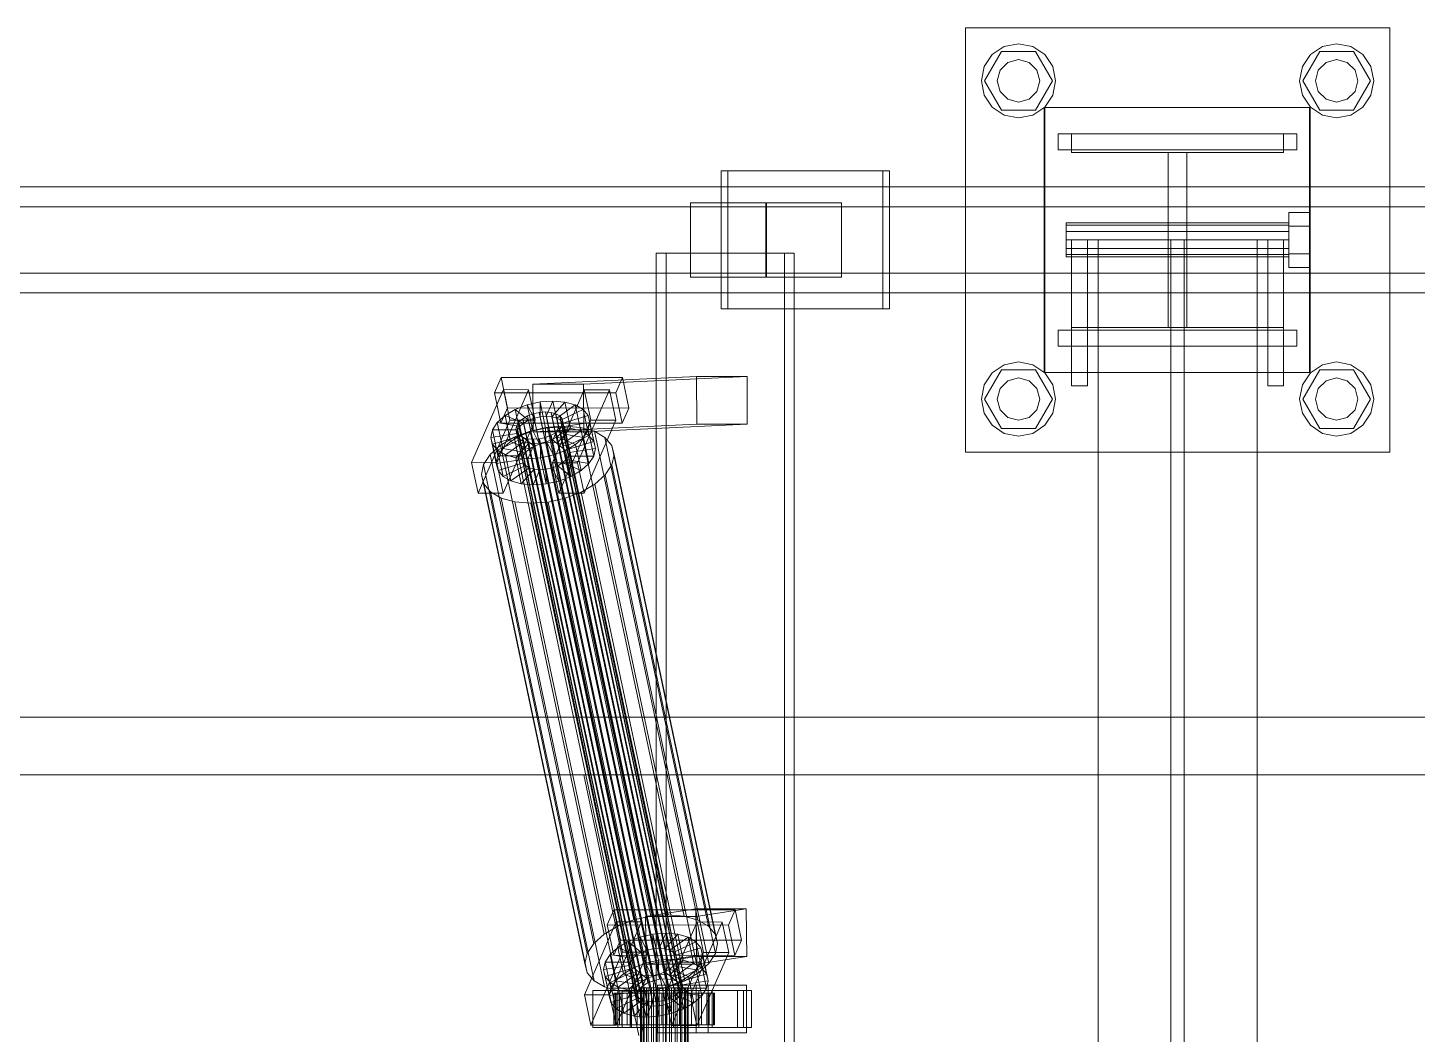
# Model space of a CAD drawing. Header units: millimetres. Extents: x -1970 to 34302, y -65268 to 6837.
# Drawn here: x 7238 to 7762, y -17870 to -17490 of the extents above; entities that cross this region are included whole.
import ezdxf

# ---------------------------------------------------------------- set-up
doc = ezdxf.new("R2010")
doc.units = ezdxf.units.MM
doc.layers.add('superior_C01', color=7, linetype='Continuous', lineweight=0)

msp = doc.modelspace()

# ---------------------------------------------------------------- linework, layer by layer
at = {"layer": 'superior_C01'}
for p, q in [((7591.718, -17650), (7591.718, -17490)), ((7591.718, -17490), (7751.718, -17490)), ((7751.718, -17490), (7751.718, -17650)), ((7601.819, -17500.101), (7606.361, -17497.066)), ((7606.361, -17497.066), (7611.718, -17496)), ((7611.718, -17496), (7617.076, -17497.066)), ((7617.076, -17497.066), (7621.618, -17500.101)), ((7721.819, -17500.101), (7726.361, -17497.066)), ((7726.361, -17497.066), (7731.718, -17496)), ((7731.718, -17496), (7737.076, -17497.066)), ((7737.076, -17497.066), (7741.618, -17500.101)), ((7598.784, -17504.642), (7601.819, -17500.101)), ((7598.918, -17510), (7605.318, -17498.915)), ((7605.318, -17498.915), (7618.118, -17498.915)), ((7607.718, -17503.072), (7611.718, -17502)), ((7611.718, -17502), (7615.718, -17503.072)), ((7618.118, -17498.915), (7624.518, -17510)), ((7621.618, -17500.101), (7624.652, -17504.642)), ((7718.784, -17504.642), (7721.819, -17500.101)), ((7718.918, -17510), (7725.318, -17498.915)), ((7725.318, -17498.915), (7738.118, -17498.915)), ((7727.718, -17503.072), (7731.718, -17502)), ((7731.718, -17502), (7735.718, -17503.072)), ((7738.118, -17498.915), (7744.518, -17510)), ((7741.618, -17500.101), (7744.652, -17504.642)), ((7597.718, -17510), (7598.784, -17504.642)), ((7603.718, -17510), (7604.79, -17506)), ((7604.79, -17506), (7607.718, -17503.072)), ((7615.718, -17503.072), (7618.646, -17506)), ((7618.646, -17506), (7619.718, -17510)), ((7624.652, -17504.642), (7625.718, -17510)), ((7717.718, -17510), (7718.784, -17504.642)), ((7723.718, -17510), (7724.79, -17506)), ((7724.79, -17506), (7727.718, -17503.072)), ((7735.718, -17503.072), (7738.646, -17506)), ((7738.646, -17506), (7739.718, -17510)), ((7744.652, -17504.642), (7745.718, -17510)), ((7598.784, -17515.358), (7597.718, -17510)), ((7605.318, -17521.085), (7598.918, -17510)), ((7604.79, -17514), (7603.718, -17510)), ((7624.518, -17510), (7618.118, -17521.085)), ((7619.718, -17510), (7618.646, -17514)), ((7625.718, -17510), (7624.652, -17515.358)), ((7718.784, -17515.358), (7717.718, -17510)), ((7725.318, -17521.085), (7718.918, -17510)), ((7724.79, -17514), (7723.718, -17510)), ((7744.518, -17510), (7738.118, -17521.085)), ((7739.718, -17510), (7738.646, -17514)), ((7745.718, -17510), (7744.652, -17515.358)), ((7601.819, -17519.899), (7598.784, -17515.358)), ((7607.718, -17516.928), (7604.79, -17514)), ((7611.718, -17518), (7607.718, -17516.928)), ((7615.718, -17516.928), (7611.718, -17518)), ((7618.646, -17514), (7615.718, -17516.928)), ((7624.652, -17515.358), (7621.618, -17519.899)), ((7721.819, -17519.899), (7718.784, -17515.358)), ((7727.718, -17516.928), (7724.79, -17514)), ((7731.718, -17518), (7727.718, -17516.928)), ((7735.718, -17516.928), (7731.718, -17518)), ((7738.646, -17514), (7735.718, -17516.928)), ((7744.652, -17515.358), (7741.618, -17519.899)), ((7606.361, -17522.934), (7601.819, -17519.899)), ((7618.118, -17521.085), (7605.318, -17521.085)), ((7611.718, -17524), (7606.361, -17522.934)), ((7617.076, -17522.934), (7611.718, -17524)), ((7621.618, -17519.899), (7617.076, -17522.934)), ((7621.414, -17620), (7621.414, -17520)), ((7621.414, -17520), (7721.414, -17520)), ((7621.718, -17620), (7621.718, -17520)), ((7621.718, -17520), (7721.718, -17520)), ((7721.414, -17520), (7721.414, -17620)), ((7721.718, -17520), (7721.718, -17620)), ((7726.361, -17522.934), (7721.819, -17519.899)), ((7738.118, -17521.085), (7725.318, -17521.085)), ((7731.718, -17524), (7726.361, -17522.934)), ((7737.076, -17522.934), (7731.718, -17524)), ((7741.618, -17519.899), (7737.076, -17522.934)), ((7626.718, -17530), (7716.718, -17530)), ((7626.718, -17536), (7626.718, -17530)), ((7631.718, -17537), (7631.718, -17530)), ((7631.718, -17530), (7711.718, -17530)), ((7711.718, -17530), (7711.718, -17537)), ((7716.718, -17536), (7716.718, -17530)), ((7626.718, -17536), (7716.718, -17536)), ((7711.718, -17537), (7631.718, -17537)), ((7668.218, -17603), (7668.218, -17537)), ((7668.218, -17537), (7675.218, -17537)), ((7675.218, -17537), (7675.218, -17603)), ((7560.61, -17544), (7499.646, -17544)), ((7499.646, -17544), (7499.646, -17596)), ((7502.081, -17544), (7499.646, -17544)), ((7502.081, -17596), (7502.081, -17544)), ((7502.081, -17544), (7563.045, -17544)), ((7560.61, -17596), (7560.61, -17544)), ((7560.61, -17544), (7563.045, -17544)), ((7563.045, -17544), (7563.045, -17596)), ((8046.028, -17550), (6902.966, -17550)), ((6915.141, -17550), (8058.203, -17550)), ((8132.775, -17550), (6989.713, -17550)), ((7004.932, -17550), (8147.994, -17550)), ((8044.321, -17557.5), (6989.528, -17557.5)), ((7005.117, -17557.5), (8059.91, -17557.5)), ((7516.656, -17556), (7488.08, -17556)), ((7488.08, -17556), (7488.08, -17584)), ((7516.449, -17556), (7488.08, -17556)), ((7516.449, -17584), (7516.449, -17556)), ((7516.449, -17556), (7545.025, -17556)), ((7516.656, -17584), (7516.656, -17556)), ((7516.656, -17556), (7545.025, -17556)), ((7545.025, -17556), (7545.025, -17584)), ((7713.718, -17564.8), (7713.718, -17559.6)), ((7721.718, -17559.6), (7713.718, -17559.6)), ((7721.718, -17559.6), (7721.718, -17564.8)), ((7629.718, -17564.457), (7629.718, -17563.6)), ((7713.718, -17563.6), (7629.718, -17563.6)), ((7629.718, -17564.457), (7629.718, -17566.8)), ((7629.718, -17564.457), (7713.718, -17564.457)), ((7713.718, -17563.6), (7713.718, -17564.457)), ((7713.718, -17564.457), (7713.718, -17566.8)), ((7713.718, -17564.8), (7713.718, -17575.2)), ((7713.718, -17564.8), (7721.718, -17564.8)), ((7721.718, -17564.8), (7721.718, -17575.2)), ((7629.718, -17566.8), (7629.718, -17570)), ((7629.718, -17566.8), (7713.718, -17566.8)), ((7629.718, -17570), (7629.718, -17573.2)), ((7629.718, -17570), (7713.718, -17570)), ((7631.718, -17570), (7631.718, -17625)), ((7631.718, -17570), (7637.718, -17570)), ((7637.718, -17570), (7637.718, -17625)), ((7701.718, -17570), (7641.718, -17570)), ((7641.718, -17570), (7641.718, -18430)), ((7674.218, -17570), (7669.218, -17570)), ((7669.218, -17570), (7669.218, -18430)), ((7674.218, -18430), (7674.218, -17570)), ((7701.718, -18430), (7701.718, -17570)), ((7705.718, -17570), (7705.718, -17625)), ((7705.718, -17570), (7711.718, -17570)), ((7711.718, -17570), (7711.718, -17625)), ((7713.718, -17566.8), (7713.718, -17570)), ((7713.718, -17570), (7713.718, -17573.2)), ((7523.519, -17575), (7475.13, -17575)), ((7475.13, -17575), (7475.13, -18425)), ((7478.782, -17575), (7475.13, -17575)), ((7478.782, -18425), (7478.782, -17575)), ((7478.782, -17575), (7527.172, -17575)), ((7523.519, -18425), (7523.519, -17575)), ((7523.519, -17575), (7527.172, -17575)), ((7527.172, -17575), (7527.172, -18425)), ((7629.718, -17573.2), (7629.718, -17575.543)), ((7629.718, -17573.2), (7713.718, -17573.2)), ((7629.718, -17575.543), (7629.718, -17576.4)), ((7629.718, -17575.543), (7713.718, -17575.543)), ((7713.718, -17573.2), (7713.718, -17575.543)), ((7713.718, -17575.2), (7713.718, -17580.4)), ((7713.718, -17575.2), (7721.718, -17575.2)), ((7713.718, -17575.543), (7713.718, -17576.4)), ((7721.718, -17575.2), (7721.718, -17580.4)), ((7629.718, -17576.4), (7713.718, -17576.4)), ((7713.718, -17580.4), (7721.718, -17580.4)), ((6989.528, -17582.5), (8044.321, -17582.5)), ((7005.117, -17582.5), (8059.91, -17582.5)), ((7488.08, -17584), (7516.656, -17584)), ((7488.08, -17584), (7516.449, -17584)), ((7545.025, -17584), (7516.449, -17584)), ((7545.025, -17584), (7516.656, -17584)), ((6902.966, -17590), (8046.028, -17590)), ((6915.141, -17590), (8058.203, -17590)), ((6989.713, -17590), (8132.775, -17590)), ((7004.932, -17590), (8147.994, -17590)), ((7499.646, -17596), (7560.61, -17596)), ((7499.646, -17596), (7502.081, -17596)), ((7563.045, -17596), (7502.081, -17596)), ((7563.045, -17596), (7560.61, -17596)), ((7626.718, -17604), (7716.718, -17604)), ((7626.718, -17610), (7626.718, -17604)), ((7631.718, -17610), (7631.718, -17603)), ((7631.718, -17603), (7711.718, -17603)), ((7675.218, -17603), (7668.218, -17603)), ((7711.718, -17603), (7711.718, -17610)), ((7716.718, -17610), (7716.718, -17604)), ((7626.718, -17610), (7716.718, -17610)), ((7711.718, -17610), (7631.718, -17610)), ((7601.819, -17620.101), (7606.361, -17617.066)), ((7606.361, -17617.066), (7611.718, -17616)), ((7611.718, -17616), (7617.076, -17617.066)), ((7617.076, -17617.066), (7621.618, -17620.101)), ((7721.819, -17620.101), (7726.361, -17617.066)), ((7726.361, -17617.066), (7731.718, -17616)), ((7731.718, -17616), (7737.076, -17617.066)), ((7737.076, -17617.066), (7741.618, -17620.101)), ((7416.6, -17621.857), (7414.1, -17627.592)), ((7419.031, -17633.325), (7416.6, -17621.857)), ((7416.6, -17621.857), (7462.322, -17621.914)), ((7490.287, -17621.488), (7428.612, -17624.356)), ((7447.663, -17624.356), (7509.338, -17621.488)), ((7459.822, -17627.65), (7462.322, -17621.914)), ((7462.322, -17621.914), (7464.753, -17633.382)), ((7490.364, -17639.486), (7490.287, -17621.488)), ((7490.287, -17621.488), (7509.338, -17621.488)), ((7509.338, -17621.488), (7509.415, -17639.486)), ((7598.784, -17624.642), (7601.819, -17620.101)), ((7598.918, -17630), (7605.318, -17618.915)), ((7605.318, -17618.915), (7618.118, -17618.915)), ((7607.718, -17623.072), (7611.718, -17622)), ((7611.718, -17622), (7615.718, -17623.072)), ((7618.118, -17618.915), (7624.518, -17630)), ((7721.414, -17620), (7621.414, -17620)), ((7621.618, -17620.101), (7624.652, -17624.642)), ((7721.718, -17620), (7621.718, -17620)), ((7718.784, -17624.642), (7721.819, -17620.101)), ((7718.918, -17630), (7725.318, -17618.915)), ((7725.318, -17618.915), (7738.118, -17618.915)), ((7727.718, -17623.072), (7731.718, -17622)), ((7731.718, -17622), (7735.718, -17623.072)), ((7738.118, -17618.915), (7744.518, -17630)), ((7741.618, -17620.101), (7744.652, -17624.642)), ((7417.457, -17626.449), (7405.458, -17653.98)), ((7459.822, -17627.65), (7414.1, -17627.592)), ((7414.1, -17627.592), (7416.531, -17639.061)), ((7414.984, -17653.992), (7426.983, -17626.461)), ((7419.888, -17637.917), (7417.457, -17626.449)), ((7417.457, -17626.449), (7426.983, -17626.461)), ((7426.983, -17626.461), (7429.414, -17637.929)), ((7447.663, -17624.356), (7428.612, -17624.356)), ((7428.612, -17624.356), (7428.69, -17642.354)), ((7447.939, -17626.487), (7435.94, -17654.019)), ((7445.465, -17654.031), (7457.465, -17626.499)), ((7447.741, -17642.354), (7447.663, -17624.356)), ((7450.37, -17637.955), (7447.939, -17626.487)), ((7447.939, -17626.487), (7457.465, -17626.499)), ((7457.465, -17626.499), (7459.896, -17637.967)), ((7462.253, -17639.118), (7459.822, -17627.65)), ((7597.718, -17630), (7598.784, -17624.642)), ((7603.718, -17630), (7604.79, -17626)), ((7604.79, -17626), (7607.718, -17623.072)), ((7615.718, -17623.072), (7618.646, -17626)), ((7618.646, -17626), (7619.718, -17630)), ((7624.652, -17624.642), (7625.718, -17630)), ((7631.718, -17625), (7637.718, -17625)), ((7705.718, -17625), (7711.718, -17625)), ((7717.718, -17630), (7718.784, -17624.642)), ((7723.718, -17630), (7724.79, -17626)), ((7724.79, -17626), (7727.718, -17623.072)), ((7735.718, -17623.072), (7738.646, -17626)), ((7738.646, -17626), (7739.718, -17630)), ((7744.652, -17624.642), (7745.718, -17630)), ((7421.946, -17633.91), (7426.449, -17632.183)), ((7426.449, -17632.183), (7431.289, -17631.1)), ((7426.449, -17632.183), (7429.047, -17637.157)), ((7428.533, -17642.013), (7426.449, -17632.183)), ((7431.289, -17631.1), (7436.135, -17630.735)), ((7431.289, -17631.1), (7431.339, -17636.643)), ((7433.372, -17640.93), (7431.289, -17631.1)), ((7436.135, -17630.735), (7433.635, -17636.47)), ((7440.657, -17631.112), (7435.777, -17636.649)), ((7438.218, -17640.564), (7436.135, -17630.735)), ((7436.135, -17630.735), (7440.657, -17631.112)), ((7444.548, -17632.206), (7437.62, -17637.167)), ((7442.741, -17640.942), (7440.657, -17631.112)), ((7440.657, -17631.112), (7444.548, -17632.206)), ((7446.631, -17642.036), (7444.548, -17632.206)), ((7444.548, -17632.206), (7447.541, -17633.943)), ((7598.784, -17635.358), (7597.718, -17630)), ((7605.318, -17641.085), (7598.918, -17630)), ((7604.79, -17634), (7603.718, -17630)), ((7624.518, -17630), (7618.118, -17641.085)), ((7619.718, -17630), (7618.646, -17634)), ((7625.718, -17630), (7624.652, -17635.358)), ((7718.784, -17635.358), (7717.718, -17630)), ((7725.318, -17641.085), (7718.918, -17630)), ((7724.79, -17634), (7723.718, -17630)), ((7744.518, -17630), (7738.118, -17641.085)), ((7739.718, -17630), (7738.646, -17634)), ((7745.718, -17630), (7744.652, -17635.358)), ((7407.889, -17665.449), (7419.888, -17637.917)), ((7415.133, -17638.79), (7418.086, -17636.164)), ((7416.531, -17639.061), (7419.031, -17633.325)), ((7429.414, -17637.929), (7417.415, -17665.461)), ((7418.086, -17636.164), (7421.946, -17633.91)), ((7418.086, -17636.164), (7425.086, -17639.042)), ((7420.17, -17645.994), (7418.086, -17636.164)), ((7464.753, -17633.382), (7419.031, -17633.325)), ((7429.414, -17637.929), (7419.888, -17637.917)), ((7421.946, -17633.91), (7426.914, -17637.975)), ((7424.03, -17643.74), (7421.946, -17633.91)), ((7423.339, -17638.648), (7424.738, -17637.404)), ((7424.738, -17637.404), (7426.567, -17636.336)), ((7470.061, -17851.202), (7424.738, -17637.404)), ((7426.914, -17637.975), (7425.086, -17639.042)), ((7426.567, -17636.336), (7428.7, -17635.518)), ((7471.889, -17850.135), (7426.567, -17636.336)), ((7429.047, -17637.157), (7426.914, -17637.975)), ((7426.914, -17637.975), (7428.998, -17647.804)), ((7428.7, -17635.518), (7430.992, -17635.005)), ((7474.023, -17849.317), (7428.7, -17635.518)), ((7431.339, -17636.643), (7429.047, -17637.157)), ((7429.047, -17637.157), (7431.131, -17646.986)), ((7430.992, -17635.005), (7433.288, -17634.832)), ((7476.315, -17848.804), (7430.992, -17635.005)), ((7433.635, -17636.47), (7431.339, -17636.643)), ((7431.339, -17636.643), (7433.423, -17646.473)), ((7433.288, -17634.832), (7435.43, -17635.011)), ((7478.61, -17848.631), (7433.288, -17634.832)), ((7433.635, -17636.47), (7435.719, -17646.3)), ((7435.777, -17636.649), (7433.635, -17636.47)), ((7435.43, -17635.011), (7437.273, -17635.529)), ((7480.753, -17848.809), (7435.43, -17635.011)), ((7435.777, -17636.649), (7437.861, -17646.479)), ((7437.62, -17637.167), (7435.777, -17636.649)), ((7437.273, -17635.529), (7438.691, -17636.352)), ((7482.595, -17849.328), (7437.273, -17635.529)), ((7437.62, -17637.167), (7439.704, -17646.997)), ((7439.038, -17637.99), (7437.62, -17637.167)), ((7438.371, -17665.487), (7450.37, -17637.955)), ((7438.691, -17636.352), (7439.587, -17637.422)), ((7484.013, -17850.15), (7438.691, -17636.352)), ((7447.541, -17633.943), (7439.038, -17637.99)), ((7439.038, -17637.99), (7441.122, -17647.82)), ((7439.934, -17639.061), (7439.038, -17637.99)), ((7439.587, -17637.422), (7439.901, -17638.668)), ((7484.91, -17851.221), (7439.587, -17637.422)), ((7449.434, -17636.203), (7439.934, -17639.061)), ((7449.625, -17643.772), (7447.541, -17633.943)), ((7447.541, -17633.943), (7449.434, -17636.203)), ((7459.896, -17637.967), (7447.896, -17665.499)), ((7451.517, -17646.033), (7449.434, -17636.203)), ((7449.434, -17636.203), (7450.096, -17638.834)), ((7459.896, -17637.967), (7450.37, -17637.955)), ((7464.753, -17633.382), (7462.253, -17639.118)), ((7601.819, -17639.899), (7598.784, -17635.358)), ((7607.718, -17636.928), (7604.79, -17634)), ((7611.718, -17638), (7607.718, -17636.928)), ((7615.718, -17636.928), (7611.718, -17638)), ((7618.646, -17634), (7615.718, -17636.928)), ((7624.652, -17635.358), (7621.618, -17639.899)), ((7721.819, -17639.899), (7718.784, -17635.358)), ((7727.718, -17636.928), (7724.79, -17634)), ((7731.718, -17638), (7727.718, -17636.928)), ((7735.718, -17636.928), (7731.718, -17638)), ((7738.646, -17634), (7735.718, -17636.928)), ((7744.652, -17635.358), (7741.618, -17639.899)), ((7412.674, -17644.431), (7413.287, -17641.61)), ((7412.674, -17644.431), (7422.522, -17642.958)), ((7413.287, -17641.61), (7415.133, -17638.79)), ((7413.287, -17641.61), (7422.812, -17641.622)), ((7415.37, -17651.44), (7413.287, -17641.61)), ((7415.133, -17638.79), (7423.686, -17640.286)), ((7417.216, -17648.62), (7415.133, -17638.79)), ((7416.531, -17639.061), (7462.253, -17639.118)), ((7424.03, -17643.74), (7420.17, -17645.994)), ((7421.545, -17644.416), (7427.565, -17642.107)), ((7422.175, -17641.32), (7422.465, -17639.983)), ((7422.488, -17642.566), (7422.175, -17641.32)), ((7467.497, -17855.119), (7422.175, -17641.32)), ((7422.465, -17639.983), (7423.339, -17638.648)), ((7467.788, -17853.782), (7422.465, -17639.983)), ((7423.385, -17643.637), (7422.488, -17642.566)), ((7467.811, -17856.365), (7422.488, -17642.566)), ((7422.812, -17641.622), (7422.522, -17642.958)), ((7422.522, -17642.958), (7422.836, -17644.204)), ((7422.522, -17642.958), (7424.606, -17652.788)), ((7423.686, -17640.286), (7422.812, -17641.622)), ((7422.812, -17641.622), (7424.896, -17651.452)), ((7468.662, -17852.446), (7423.339, -17638.648)), ((7424.803, -17644.459), (7423.385, -17643.637)), ((7468.708, -17857.435), (7423.385, -17643.637)), ((7425.086, -17639.042), (7423.686, -17640.286)), ((7423.686, -17640.286), (7425.77, -17650.116)), ((7428.533, -17642.013), (7424.03, -17643.74)), ((7428.998, -17647.804), (7424.03, -17643.74)), ((7425.086, -17639.042), (7427.169, -17648.872)), ((7427.565, -17642.107), (7434.035, -17640.659)), ((7466.636, -17826.416), (7427.565, -17642.107)), ((7433.372, -17640.93), (7428.533, -17642.013)), ((7431.131, -17646.986), (7428.533, -17642.013)), ((7490.364, -17639.486), (7428.69, -17642.354)), ((7428.69, -17642.354), (7447.741, -17642.354)), ((7438.218, -17640.564), (7433.372, -17640.93)), ((7433.423, -17646.473), (7433.372, -17640.93)), ((7435.509, -17643.652), (7433.376, -17644.47)), ((7434.035, -17640.659), (7440.513, -17640.17)), ((7473.106, -17824.968), (7434.035, -17640.659)), ((7437.337, -17642.585), (7435.509, -17643.652)), ((7480.832, -17857.451), (7435.509, -17643.652)), ((7435.719, -17646.3), (7438.218, -17640.564)), ((7438.736, -17641.341), (7437.337, -17642.585)), ((7482.66, -17856.383), (7437.337, -17642.585)), ((7437.684, -17644.223), (7439.084, -17642.979)), ((7437.861, -17646.479), (7442.741, -17640.942)), ((7442.741, -17640.942), (7438.218, -17640.564)), ((7439.611, -17640.005), (7438.736, -17641.341)), ((7484.059, -17855.139), (7438.736, -17641.341)), ((7439.084, -17642.979), (7439.958, -17641.643)), ((7447.637, -17644.475), (7439.084, -17642.979)), ((7439.084, -17642.979), (7441.167, -17652.809)), ((7439.901, -17638.668), (7439.611, -17640.005)), ((7439.611, -17640.005), (7484.934, -17853.804)), ((7439.704, -17646.997), (7446.631, -17642.036)), ((7485.224, -17852.467), (7439.901, -17638.668)), ((7439.934, -17639.061), (7442.018, -17648.891)), ((7440.248, -17640.307), (7439.934, -17639.061)), ((7439.958, -17641.643), (7440.248, -17640.307)), ((7439.958, -17641.643), (7449.483, -17641.655)), ((7442.042, -17651.473), (7439.958, -17641.643)), ((7450.096, -17638.834), (7440.248, -17640.307)), ((7440.248, -17640.307), (7442.332, -17650.137)), ((7440.513, -17640.17), (7446.559, -17640.674)), ((7479.584, -17824.479), (7440.513, -17640.17)), ((7441.122, -17647.82), (7449.625, -17643.772)), ((7446.631, -17642.036), (7442.741, -17640.942)), ((7446.559, -17640.674), (7451.76, -17642.137)), ((7485.63, -17824.984), (7446.559, -17640.674)), ((7449.625, -17643.772), (7446.631, -17642.036)), ((7449.483, -17641.655), (7447.637, -17644.475)), ((7509.415, -17639.486), (7447.741, -17642.354)), ((7450.096, -17638.834), (7449.483, -17641.655)), ((7449.483, -17641.655), (7451.567, -17651.485)), ((7451.517, -17646.033), (7449.625, -17643.772)), ((7452.18, -17648.664), (7450.096, -17638.834)), ((7451.76, -17642.137), (7455.762, -17644.459)), ((7490.831, -17826.446), (7451.76, -17642.137)), ((7509.415, -17639.486), (7490.364, -17639.486)), ((7606.361, -17642.934), (7601.819, -17639.899)), ((7618.118, -17641.085), (7605.318, -17641.085)), ((7611.718, -17644), (7606.361, -17642.934)), ((7617.076, -17642.934), (7611.718, -17644)), ((7621.618, -17639.899), (7617.076, -17642.934)), ((7726.361, -17642.934), (7721.819, -17639.899)), ((7738.118, -17641.085), (7725.318, -17641.085)), ((7731.718, -17644), (7726.361, -17642.934)), ((7737.076, -17642.934), (7731.718, -17644)), ((7741.618, -17639.899), (7737.076, -17642.934)), ((7412.436, -17650.939), (7416.385, -17647.428)), ((7413.336, -17647.062), (7412.674, -17644.431)), ((7414.758, -17654.261), (7412.674, -17644.431)), ((7413.336, -17647.062), (7422.836, -17644.204)), ((7415.229, -17649.322), (7413.336, -17647.062)), ((7415.42, -17656.892), (7413.336, -17647.062)), ((7415.229, -17649.322), (7423.732, -17645.275)), ((7417.216, -17648.62), (7415.37, -17651.44)), ((7416.385, -17647.428), (7421.545, -17644.416)), ((7455.456, -17831.737), (7416.385, -17647.428)), ((7420.17, -17645.994), (7417.216, -17648.62)), ((7425.77, -17650.116), (7417.216, -17648.62)), ((7418.222, -17651.059), (7425.15, -17646.098)), ((7427.169, -17648.872), (7420.17, -17645.994)), ((7460.616, -17828.725), (7421.545, -17644.416)), ((7422.113, -17652.153), (7426.993, -17646.616)), ((7422.836, -17644.204), (7423.732, -17645.275)), ((7422.836, -17644.204), (7424.919, -17654.034)), ((7423.732, -17645.275), (7425.15, -17646.098)), ((7423.732, -17645.275), (7425.816, -17655.105)), ((7426.646, -17644.978), (7424.803, -17644.459)), ((7470.126, -17858.258), (7424.803, -17644.459)), ((7425.15, -17646.098), (7426.993, -17646.616)), ((7425.15, -17646.098), (7427.234, -17655.927)), ((7425.77, -17650.116), (7427.169, -17648.872)), ((7426.635, -17652.53), (7429.135, -17646.795)), ((7428.788, -17645.156), (7426.646, -17644.978)), ((7471.969, -17858.776), (7426.646, -17644.978)), ((7426.993, -17646.616), (7429.135, -17646.795)), ((7426.993, -17646.616), (7429.077, -17656.446)), ((7427.169, -17648.872), (7428.998, -17647.804)), ((7431.083, -17644.983), (7428.788, -17645.156)), ((7474.111, -17858.955), (7428.788, -17645.156)), ((7428.998, -17647.804), (7431.131, -17646.986)), ((7429.135, -17646.795), (7431.431, -17646.622)), ((7429.135, -17646.795), (7431.219, -17656.624)), ((7433.376, -17644.47), (7431.083, -17644.983)), ((7476.406, -17858.782), (7431.083, -17644.983)), ((7431.131, -17646.986), (7433.423, -17646.473)), ((7431.431, -17646.622), (7433.723, -17646.108)), ((7431.481, -17652.165), (7431.431, -17646.622)), ((7431.431, -17646.622), (7433.514, -17656.451)), ((7478.699, -17858.269), (7433.376, -17644.47)), ((7433.423, -17646.473), (7435.719, -17646.3)), ((7433.723, -17646.108), (7435.856, -17645.29)), ((7436.321, -17651.082), (7433.723, -17646.108)), ((7433.723, -17646.108), (7435.807, -17655.938)), ((7435.719, -17646.3), (7437.861, -17646.479)), ((7435.856, -17645.29), (7437.684, -17644.223)), ((7440.824, -17649.355), (7435.856, -17645.29)), ((7435.856, -17645.29), (7437.94, -17655.12)), ((7444.684, -17647.101), (7437.684, -17644.223)), ((7437.684, -17644.223), (7439.768, -17654.053)), ((7437.861, -17646.479), (7439.704, -17646.997)), ((7439.704, -17646.997), (7441.122, -17647.82)), ((7444.684, -17647.101), (7440.824, -17649.355)), ((7441.122, -17647.82), (7442.018, -17648.891)), ((7442.018, -17648.891), (7451.517, -17646.033)), ((7442.018, -17648.891), (7442.332, -17650.137)), ((7442.332, -17650.137), (7452.18, -17648.664)), ((7447.637, -17644.475), (7444.684, -17647.101)), ((7446.768, -17656.931), (7444.684, -17647.101)), ((7449.721, -17654.305), (7447.637, -17644.475)), ((7452.18, -17648.664), (7451.517, -17646.033)), ((7451.567, -17651.485), (7452.18, -17648.664)), ((7455.762, -17644.459), (7458.292, -17647.481)), ((7494.833, -17828.768), (7455.762, -17644.459)), ((7458.292, -17647.481), (7459.177, -17650.998)), ((7497.363, -17831.79), (7458.292, -17647.481)), ((7414.984, -17653.992), (7405.458, -17653.98)), ((7405.458, -17653.98), (7407.889, -17665.449)), ((7409.969, -17654.709), (7412.436, -17650.939)), ((7451.508, -17835.248), (7412.436, -17650.939)), ((7415.37, -17651.44), (7414.758, -17654.261)), ((7424.606, -17652.788), (7414.758, -17654.261)), ((7414.758, -17654.261), (7415.42, -17656.892)), ((7417.415, -17665.461), (7414.984, -17653.992)), ((7418.222, -17651.059), (7415.229, -17649.322)), ((7417.313, -17659.152), (7415.229, -17649.322)), ((7424.896, -17651.452), (7415.37, -17651.44)), ((7424.919, -17654.034), (7415.42, -17656.892)), ((7422.113, -17652.153), (7418.222, -17651.059)), ((7420.306, -17660.889), (7418.222, -17651.059)), ((7426.635, -17652.53), (7422.113, -17652.153)), ((7424.197, -17661.983), (7422.113, -17652.153)), ((7424.606, -17652.788), (7424.896, -17651.452)), ((7424.919, -17654.034), (7424.606, -17652.788)), ((7424.896, -17651.452), (7425.77, -17650.116)), ((7425.816, -17655.105), (7424.919, -17654.034)), ((7431.481, -17652.165), (7426.635, -17652.53)), ((7428.719, -17662.36), (7426.635, -17652.53)), ((7436.321, -17651.082), (7431.481, -17652.165)), ((7433.565, -17661.995), (7431.481, -17652.165)), ((7445.465, -17654.031), (7435.94, -17654.019)), ((7435.94, -17654.019), (7438.371, -17665.487)), ((7440.824, -17649.355), (7436.321, -17651.082)), ((7438.405, -17660.912), (7436.321, -17651.082)), ((7439.768, -17654.053), (7437.94, -17655.12)), ((7441.167, -17652.809), (7439.768, -17654.053)), ((7439.768, -17654.053), (7446.768, -17656.931)), ((7442.908, -17659.184), (7440.824, -17649.355)), ((7442.042, -17651.473), (7441.167, -17652.809)), ((7441.167, -17652.809), (7449.721, -17654.305)), ((7442.332, -17650.137), (7442.042, -17651.473)), ((7451.567, -17651.485), (7442.042, -17651.473)), ((7447.896, -17665.499), (7445.465, -17654.031)), ((7449.721, -17654.305), (7451.567, -17651.485)), ((7459.177, -17650.998), (7458.358, -17654.769)), ((7498.249, -17835.307), (7459.177, -17650.998)), ((7751.718, -17650), (7591.718, -17650)), ((7409.15, -17658.48), (7409.969, -17654.709)), ((7410.035, -17661.997), (7409.15, -17658.48)), ((7448.221, -17842.789), (7409.15, -17658.48)), ((7449.04, -17839.018), (7409.969, -17654.709)), ((7415.42, -17656.892), (7417.313, -17659.152)), ((7425.816, -17655.105), (7417.313, -17659.152)), ((7417.313, -17659.152), (7420.306, -17660.889)), ((7427.234, -17655.927), (7420.306, -17660.889)), ((7429.077, -17656.446), (7424.197, -17661.983)), ((7427.234, -17655.927), (7425.816, -17655.105)), ((7429.077, -17656.446), (7427.234, -17655.927)), ((7431.219, -17656.624), (7428.719, -17662.36)), ((7431.219, -17656.624), (7429.077, -17656.446)), ((7433.514, -17656.451), (7431.219, -17656.624)), ((7435.807, -17655.938), (7433.514, -17656.451)), ((7433.514, -17656.451), (7433.565, -17661.995)), ((7437.94, -17655.12), (7435.807, -17655.938)), ((7435.807, -17655.938), (7438.405, -17660.912)), ((7437.94, -17655.12), (7442.908, -17659.184)), ((7438.405, -17660.912), (7442.908, -17659.184)), ((7442.908, -17659.184), (7446.768, -17656.931)), ((7446.768, -17656.931), (7449.721, -17654.305)), ((7455.89, -17658.539), (7451.942, -17662.05)), ((7458.358, -17654.769), (7455.89, -17658.539)), ((7494.962, -17842.848), (7455.89, -17658.539)), ((7458.358, -17654.769), (7497.43, -17839.078)), ((7412.565, -17665.019), (7410.035, -17661.997)), ((7449.107, -17846.306), (7410.035, -17661.997)), ((7420.306, -17660.889), (7424.197, -17661.983)), ((7424.197, -17661.983), (7428.719, -17662.36)), ((7428.719, -17662.36), (7433.565, -17661.995)), ((7433.565, -17661.995), (7438.405, -17660.912)), ((7451.942, -17662.05), (7446.782, -17665.062)), ((7491.013, -17846.359), (7451.942, -17662.05)), ((7407.889, -17665.449), (7417.415, -17665.461)), ((7416.567, -17667.341), (7412.565, -17665.019)), ((7451.637, -17849.328), (7412.565, -17665.019)), ((7421.768, -17668.803), (7416.567, -17667.341)), ((7455.639, -17851.65), (7416.567, -17667.341)), ((7427.814, -17669.308), (7421.768, -17668.803)), ((7460.84, -17853.113), (7421.768, -17668.803)), ((7434.292, -17668.819), (7427.814, -17669.308)), ((7466.885, -17853.617), (7427.814, -17669.308)), ((7440.762, -17667.371), (7434.292, -17668.819)), ((7473.364, -17853.128), (7434.292, -17668.819)), ((7438.371, -17665.487), (7447.896, -17665.499)), ((7446.782, -17665.062), (7440.762, -17667.371)), ((7479.833, -17851.68), (7440.762, -17667.371)), ((7485.853, -17849.371), (7446.782, -17665.062)), ((2005.168, -17750), (11044.69, -17750)), ((11046.22, -17750), (2006.698, -17750)), ((6513.744, -17771.702), (7447.754, -17771.702)), ((7449.571, -17771.702), (6515.561, -17771.702)), ((7447.754, -17771.702), (7468.592, -17870)), ((7447.754, -17771.702), (7449.571, -17771.702)), ((7447.754, -17771.702), (8381.764, -17771.702)), ((7470.409, -17870), (7449.571, -17771.702)), ((8383.58, -17771.702), (7449.571, -17771.702)), ((7460.002, -17827.141), (7448.003, -17854.673)), ((7459.144, -17822.549), (7456.644, -17828.285)), ((7457.528, -17854.685), (7469.527, -17827.153)), ((7461.575, -17834.017), (7459.144, -17822.549)), ((7459.144, -17822.549), (7504.866, -17822.606)), ((7462.433, -17838.609), (7460.002, -17827.141)), ((7460.002, -17827.141), (7469.527, -17827.153)), ((7466.636, -17826.416), (7460.616, -17828.725)), ((7473.106, -17824.968), (7466.636, -17826.416)), ((7469.527, -17827.153), (7471.958, -17838.621)), ((7489.971, -17822.189), (7471.069, -17825.057)), ((7490.12, -17825.057), (7471.069, -17825.057)), ((7471.069, -17825.057), (7471.322, -17843.038)), ((7479.584, -17824.479), (7473.106, -17824.968)), ((7490.483, -17827.179), (7478.484, -17854.711)), ((7485.63, -17824.984), (7479.584, -17824.479)), ((7490.831, -17826.446), (7485.63, -17824.984)), ((7488.01, -17854.723), (7500.009, -17827.191)), ((7490.224, -17840.17), (7489.971, -17822.189)), ((7489.971, -17822.189), (7509.022, -17822.189)), ((7490.12, -17825.057), (7509.022, -17822.189)), ((7490.373, -17843.038), (7490.12, -17825.057)), ((7492.915, -17838.647), (7490.483, -17827.179)), ((7490.483, -17827.179), (7500.009, -17827.191)), ((7494.833, -17828.768), (7490.831, -17826.446)), ((7500.009, -17827.191), (7502.44, -17838.659)), ((7502.367, -17828.342), (7504.866, -17822.606)), ((7504.866, -17822.606), (7507.298, -17834.074)), ((7509.022, -17822.189), (7509.274, -17840.17)), ((7455.456, -17831.737), (7451.508, -17835.248)), ((7460.616, -17828.725), (7455.456, -17831.737)), ((7502.367, -17828.342), (7456.644, -17828.285)), ((7456.644, -17828.285), (7459.075, -17839.753)), ((7468.994, -17832.875), (7473.833, -17831.792)), ((7473.833, -17831.792), (7478.679, -17831.427)), ((7473.833, -17831.792), (7473.884, -17837.336)), ((7475.917, -17841.622), (7473.833, -17831.792)), ((7478.679, -17831.427), (7476.179, -17837.163)), ((7483.202, -17831.804), (7478.321, -17837.341)), ((7480.763, -17841.257), (7478.679, -17831.427)), ((7478.679, -17831.427), (7483.202, -17831.804)), ((7485.285, -17841.634), (7483.202, -17831.804)), ((7483.202, -17831.804), (7487.092, -17832.898)), ((7497.363, -17831.79), (7494.833, -17828.768)), ((7498.249, -17835.307), (7497.363, -17831.79)), ((7504.798, -17839.81), (7502.367, -17828.342)), ((7451.508, -17835.248), (7449.04, -17839.018)), ((7457.677, -17839.482), (7460.631, -17836.856)), ((7459.075, -17839.753), (7461.575, -17834.017)), ((7460.631, -17836.856), (7464.49, -17834.603)), ((7460.631, -17836.856), (7467.63, -17839.734)), ((7462.714, -17846.686), (7460.631, -17836.856)), ((7507.298, -17834.074), (7461.575, -17834.017)), ((7464.49, -17834.603), (7468.994, -17832.875)), ((7464.49, -17834.603), (7469.458, -17838.667)), ((7466.574, -17844.433), (7464.49, -17834.603)), ((7468.994, -17832.875), (7471.591, -17837.849)), ((7471.077, -17842.705), (7468.994, -17832.875)), ((7473.884, -17837.336), (7471.591, -17837.849)), ((7476.179, -17837.163), (7473.884, -17837.336)), ((7473.884, -17837.336), (7475.968, -17847.165)), ((7476.179, -17837.163), (7478.263, -17846.992)), ((7478.321, -17837.341), (7476.179, -17837.163)), ((7478.321, -17837.341), (7480.405, -17847.171)), ((7480.164, -17837.86), (7478.321, -17837.341)), ((7487.092, -17832.898), (7480.164, -17837.86)), ((7490.086, -17834.635), (7481.582, -17838.682)), ((7491.978, -17836.895), (7482.479, -17839.753)), ((7489.176, -17842.728), (7487.092, -17832.898)), ((7487.092, -17832.898), (7490.086, -17834.635)), ((7492.169, -17844.465), (7490.086, -17834.635)), ((7490.086, -17834.635), (7491.978, -17836.895)), ((7494.062, -17846.725), (7491.978, -17836.895)), ((7491.978, -17836.895), (7492.641, -17839.526)), ((7497.43, -17839.078), (7498.249, -17835.307)), ((7507.298, -17834.074), (7504.798, -17839.81)), ((7449.04, -17839.018), (7448.221, -17842.789)), ((7448.221, -17842.789), (7449.107, -17846.306)), ((7450.434, -17866.141), (7462.433, -17838.609)), ((7455.218, -17845.123), (7455.831, -17842.302)), ((7455.831, -17842.302), (7457.677, -17839.482)), ((7455.831, -17842.302), (7465.356, -17842.314)), ((7457.915, -17852.132), (7455.831, -17842.302)), ((7457.677, -17839.482), (7466.231, -17840.978)), ((7459.761, -17849.312), (7457.677, -17839.482)), ((7459.075, -17839.753), (7504.798, -17839.81)), ((7471.958, -17838.621), (7459.959, -17866.153)), ((7471.958, -17838.621), (7462.433, -17838.609)), ((7465.356, -17842.314), (7465.066, -17843.65)), ((7466.231, -17840.978), (7465.356, -17842.314)), ((7465.356, -17842.314), (7467.44, -17852.144)), ((7467.63, -17839.734), (7466.231, -17840.978)), ((7466.231, -17840.978), (7468.315, -17850.808)), ((7471.077, -17842.705), (7466.574, -17844.433)), ((7469.458, -17838.667), (7467.63, -17839.734)), ((7467.63, -17839.734), (7469.714, -17849.564)), ((7471.591, -17837.849), (7469.458, -17838.667)), ((7469.458, -17838.667), (7471.542, -17848.497)), ((7475.917, -17841.622), (7471.077, -17842.705)), ((7473.675, -17847.679), (7471.077, -17842.705)), ((7490.224, -17840.17), (7471.322, -17843.038)), ((7471.591, -17837.849), (7473.675, -17847.679)), ((7480.763, -17841.257), (7475.917, -17841.622)), ((7475.968, -17847.165), (7475.917, -17841.622)), ((7478.263, -17846.992), (7480.763, -17841.257)), ((7480.164, -17837.86), (7482.248, -17847.689)), ((7481.582, -17838.682), (7480.164, -17837.86)), ((7480.405, -17847.171), (7485.285, -17841.634)), ((7485.285, -17841.634), (7480.763, -17841.257)), ((7480.915, -17866.179), (7492.915, -17838.647)), ((7481.582, -17838.682), (7483.666, -17848.512)), ((7482.479, -17839.753), (7481.582, -17838.682)), ((7481.628, -17843.671), (7482.502, -17842.335)), ((7482.248, -17847.689), (7489.176, -17842.728)), ((7482.479, -17839.753), (7484.563, -17849.583)), ((7482.793, -17840.999), (7482.479, -17839.753)), ((7482.502, -17842.335), (7482.793, -17840.999)), ((7482.502, -17842.335), (7492.028, -17842.347)), ((7484.586, -17852.165), (7482.502, -17842.335)), ((7492.641, -17839.526), (7482.793, -17840.999)), ((7482.793, -17840.999), (7484.876, -17850.829)), ((7489.176, -17842.728), (7485.285, -17841.634)), ((7492.169, -17844.465), (7489.176, -17842.728)), ((7492.028, -17842.347), (7490.182, -17845.167)), ((7509.274, -17840.17), (7490.224, -17840.17)), ((7509.274, -17840.17), (7490.373, -17843.038)), ((7502.44, -17838.659), (7490.441, -17866.191)), ((7491.013, -17846.359), (7494.962, -17842.848)), ((7492.641, -17839.526), (7492.028, -17842.347)), ((7492.028, -17842.347), (7494.112, -17852.177)), ((7494.724, -17849.356), (7492.641, -17839.526)), ((7502.44, -17838.659), (7492.915, -17838.647)), ((7494.962, -17842.848), (7497.43, -17839.078)), ((7449.107, -17846.306), (7451.637, -17849.328)), ((7455.218, -17845.123), (7465.066, -17843.65)), ((7455.881, -17847.754), (7455.218, -17845.123)), ((7457.302, -17854.953), (7455.218, -17845.123)), ((7455.881, -17847.754), (7465.38, -17844.897)), ((7457.773, -17850.015), (7455.881, -17847.754)), ((7457.965, -17857.584), (7455.881, -17847.754)), ((7457.773, -17850.015), (7466.277, -17845.967)), ((7462.714, -17846.686), (7459.761, -17849.312)), ((7460.767, -17851.751), (7467.695, -17846.79)), ((7466.574, -17844.433), (7462.714, -17846.686)), ((7469.714, -17849.564), (7462.714, -17846.686)), ((7464.657, -17852.845), (7469.537, -17847.308)), ((7465.066, -17843.65), (7465.38, -17844.897)), ((7465.066, -17843.65), (7467.15, -17853.48)), ((7465.38, -17844.897), (7466.277, -17845.967)), ((7465.38, -17844.897), (7467.464, -17854.726)), ((7466.277, -17845.967), (7467.695, -17846.79)), ((7466.277, -17845.967), (7468.36, -17855.797)), ((7471.542, -17848.497), (7466.574, -17844.433)), ((7467.695, -17846.79), (7469.537, -17847.308)), ((7467.695, -17846.79), (7469.778, -17856.62)), ((7469.18, -17853.223), (7471.68, -17847.487)), ((7469.537, -17847.308), (7471.68, -17847.487)), ((7469.537, -17847.308), (7471.621, -17857.138)), ((7471.322, -17843.038), (7490.373, -17843.038)), ((7471.542, -17848.497), (7473.675, -17847.679)), ((7471.68, -17847.487), (7473.975, -17847.314)), ((7471.68, -17847.487), (7473.763, -17857.317)), ((7473.675, -17847.679), (7475.968, -17847.165)), ((7473.975, -17847.314), (7476.267, -17846.801)), ((7474.026, -17852.857), (7473.975, -17847.314)), ((7473.975, -17847.314), (7476.059, -17857.144)), ((7475.968, -17847.165), (7478.263, -17846.992)), ((7476.267, -17846.801), (7478.401, -17845.983)), ((7478.865, -17851.774), (7476.267, -17846.801)), ((7476.267, -17846.801), (7478.351, -17856.631)), ((7478.263, -17846.992), (7480.405, -17847.171)), ((7478.401, -17845.983), (7480.229, -17844.915)), ((7483.368, -17850.047), (7478.401, -17845.983)), ((7478.401, -17845.983), (7480.484, -17855.812)), ((7480.229, -17844.915), (7481.628, -17843.671)), ((7487.228, -17847.793), (7480.229, -17844.915)), ((7480.229, -17844.915), (7482.313, -17854.745)), ((7480.405, -17847.171), (7482.248, -17847.689)), ((7490.182, -17845.167), (7481.628, -17843.671)), ((7481.628, -17843.671), (7483.712, -17853.501)), ((7482.248, -17847.689), (7483.666, -17848.512)), ((7487.228, -17847.793), (7483.368, -17850.047)), ((7483.666, -17848.512), (7492.169, -17844.465)), ((7484.563, -17849.583), (7494.062, -17846.725)), ((7485.853, -17849.371), (7491.013, -17846.359)), ((7490.182, -17845.167), (7487.228, -17847.793)), ((7489.312, -17857.623), (7487.228, -17847.793)), ((7492.266, -17854.997), (7490.182, -17845.167)), ((7494.062, -17846.725), (7492.169, -17844.465)), ((7494.724, -17849.356), (7494.062, -17846.725)), ((7460.661, -17853), (7451.136, -17853)), ((7451.136, -17853), (7451.136, -17867)), ((7465.746, -17853), (7451.136, -17853)), ((7451.637, -17849.328), (7455.639, -17851.65)), ((7455.639, -17851.65), (7460.84, -17853.113)), ((7457.915, -17852.132), (7457.302, -17854.953)), ((7460.767, -17851.751), (7457.773, -17850.015)), ((7459.857, -17859.844), (7457.773, -17850.015)), ((7459.761, -17849.312), (7457.915, -17852.132)), ((7467.44, -17852.144), (7457.915, -17852.132)), ((7468.315, -17850.808), (7459.761, -17849.312)), ((7460.661, -17867), (7460.661, -17853)), ((7460.661, -17853), (7475.271, -17853)), ((7464.657, -17852.845), (7460.767, -17851.751)), ((7462.851, -17861.581), (7460.767, -17851.751)), ((7460.84, -17853.113), (7466.885, -17853.617)), ((7508.002, -17853), (7462.279, -17853)), ((7462.279, -17853), (7462.279, -17867)), ((7465.323, -17853), (7462.279, -17853)), ((7469.18, -17853.223), (7464.657, -17852.845)), ((7466.741, -17862.675), (7464.657, -17852.845)), ((7465.323, -17867), (7465.323, -17853)), ((7465.323, -17853), (7511.046, -17853)), ((7465.746, -17867), (7465.746, -17853)), ((7465.746, -17853), (7475.271, -17853)), ((7466.885, -17853.617), (7473.364, -17853.128)), ((7467.15, -17853.48), (7467.44, -17852.144)), ((7467.44, -17852.144), (7468.315, -17850.808)), ((7468.662, -17852.446), (7467.788, -17853.782)), ((7468.315, -17850.808), (7469.714, -17849.564)), ((7470.061, -17851.202), (7468.662, -17852.446)), ((7469.346, -17852), (7469.15, -17852)), ((7469.15, -17852), (7469.567, -17852)), ((7469.15, -18148), (7469.15, -17852)), ((7474.026, -17852.857), (7469.18, -17853.223)), ((7471.264, -17863.052), (7469.18, -17853.223)), ((7470.141, -17852), (7469.346, -17852)), ((7469.346, -18148), (7469.346, -17852)), ((7469.567, -17852), (7470.568, -17852)), ((7469.567, -18148), (7469.567, -17852)), ((7469.714, -17849.564), (7471.542, -17848.497)), ((7471.889, -17850.135), (7470.061, -17851.202)), ((7471.481, -17852), (7470.141, -17852)), ((7470.141, -18148), (7470.141, -17852)), ((7470.568, -17852), (7472.085, -17852)), ((7470.568, -18148), (7470.568, -17852)), ((7473.275, -17852), (7471.481, -17852)), ((7471.481, -18148), (7471.481, -17852)), ((7474.023, -17849.317), (7471.889, -17850.135)), ((7472.085, -17852), (7474.015, -17852)), ((7472.085, -18148), (7472.085, -17852)), ((7475.4, -17852), (7473.275, -17852)), ((7473.275, -18148), (7473.275, -17852)), ((7473.364, -17853.128), (7479.833, -17851.68)), ((7474.015, -17852), (7476.226, -17852)), ((7474.015, -18148), (7474.015, -17852)), ((7476.315, -17848.804), (7474.023, -17849.317)), ((7478.865, -17851.774), (7474.026, -17852.857)), ((7476.11, -17862.687), (7474.026, -17852.857)), ((7475.271, -17853), (7475.271, -17867)), ((7477.713, -17852), (7475.4, -17852)), ((7475.4, -18148), (7475.4, -17852)), ((7494.666, -17851), (7475.615, -17851)), ((7475.615, -17851), (7475.615, -17869)), ((7490.103, -17851), (7475.615, -17851)), ((7476.226, -17852), (7478.567, -17852)), ((7476.226, -18148), (7476.226, -17852)), ((7478.61, -17848.631), (7476.315, -17848.804)), ((7480.054, -17852), (7477.713, -17852)), ((7477.713, -18148), (7477.713, -17852)), ((7478.567, -17852), (7480.879, -17852)), ((7478.567, -18148), (7478.567, -17852)), ((7480.753, -17848.809), (7478.61, -17848.631)), ((7483.368, -17850.047), (7478.865, -17851.774)), ((7480.949, -17861.604), (7478.865, -17851.774)), ((7479.833, -17851.68), (7485.853, -17849.371)), ((7482.265, -17852), (7480.054, -17852)), ((7480.054, -18148), (7480.054, -17852)), ((7482.595, -17849.328), (7480.753, -17848.809)), ((7480.879, -17852), (7483.005, -17852)), ((7480.879, -18148), (7480.879, -17852)), ((7491.143, -17853), (7481.617, -17853)), ((7481.617, -17853), (7481.617, -17867)), ((7496.227, -17853), (7481.617, -17853)), ((7484.195, -17852), (7482.265, -17852)), ((7482.265, -18148), (7482.265, -17852)), ((7484.013, -17850.15), (7482.595, -17849.328)), ((7483.005, -17852), (7484.799, -17852)), ((7483.005, -18148), (7483.005, -17852)), ((7485.452, -17859.877), (7483.368, -17850.047)), ((7483.666, -17848.512), (7484.563, -17849.583)), ((7484.586, -17852.165), (7483.712, -17853.501)), ((7484.91, -17851.221), (7484.013, -17850.15)), ((7485.712, -17852), (7484.195, -17852)), ((7484.195, -18148), (7484.195, -17852)), ((7484.563, -17849.583), (7484.876, -17850.829)), ((7484.876, -17850.829), (7484.586, -17852.165)), ((7494.112, -17852.177), (7484.586, -17852.165)), ((7484.799, -17852), (7486.139, -17852)), ((7484.799, -18148), (7484.799, -17852)), ((7484.876, -17850.829), (7494.724, -17849.356)), ((7485.224, -17852.467), (7484.91, -17851.221)), ((7484.934, -17853.804), (7485.224, -17852.467)), ((7486.713, -17852), (7485.712, -17852)), ((7485.712, -18148), (7485.712, -17852)), ((7486.139, -17852), (7486.934, -17852)), ((7486.139, -18148), (7486.139, -17852)), ((7487.13, -17852), (7486.713, -17852)), ((7486.713, -17852), (7486.713, -18148)), ((7486.934, -17852), (7487.13, -17852)), ((7486.934, -18148), (7486.934, -17852)), ((7487.13, -18148), (7487.13, -17852)), ((7490.103, -17869), (7490.103, -17851)), ((7490.103, -17851), (7509.154, -17851)), ((7491.143, -17867), (7491.143, -17853)), ((7491.143, -17853), (7505.753, -17853)), ((7492.266, -17854.997), (7494.112, -17852.177)), ((7494.112, -17852.177), (7494.724, -17849.356)), ((7494.666, -17869), (7494.666, -17851)), ((7494.666, -17851), (7509.154, -17851)), ((7496.227, -17867), (7496.227, -17853)), ((7496.227, -17853), (7505.753, -17853)), ((7505.753, -17853), (7505.753, -17867)), ((7508.002, -17867), (7508.002, -17853)), ((7508.002, -17853), (7511.046, -17853)), ((7509.154, -17851), (7509.154, -17869)), ((7511.046, -17853), (7511.046, -17867)), ((7457.528, -17854.685), (7448.003, -17854.673)), ((7448.003, -17854.673), (7450.434, -17866.141)), ((7467.15, -17853.48), (7457.302, -17854.953)), ((7457.302, -17854.953), (7457.965, -17857.584)), ((7459.959, -17866.153), (7457.528, -17854.685)), ((7467.464, -17854.726), (7457.965, -17857.584)), ((7457.965, -17857.584), (7459.857, -17859.844)), ((7459.575, -17854), (7459.161, -17854)), ((7459.161, -17854), (7469.15, -17854)), ((7459.161, -17866), (7459.161, -17854)), ((7459.161, -17854), (7460.041, -17854)), ((7461.253, -17854), (7459.575, -17854)), ((7459.575, -17854), (7469.346, -17854)), ((7459.575, -17866), (7459.575, -17854)), ((7468.36, -17855.797), (7459.857, -17859.844)), ((7460.041, -17854), (7469.567, -17854)), ((7460.041, -17866), (7460.041, -17854)), ((7460.041, -17854), (7462.155, -17854)), ((7464.082, -17854), (7461.253, -17854)), ((7461.253, -17854), (7470.141, -17854)), ((7461.253, -17866), (7461.253, -17854)), ((7462.155, -17854), (7470.568, -17854)), ((7462.155, -17866), (7462.155, -17854)), ((7462.155, -17854), (7465.358, -17854)), ((7469.778, -17856.62), (7462.851, -17861.581)), ((7467.87, -17854), (7464.082, -17854)), ((7464.082, -17854), (7471.481, -17854)), ((7464.082, -17866), (7464.082, -17854)), ((7465.358, -17854), (7472.085, -17854)), ((7465.358, -17866), (7465.358, -17854)), ((7465.358, -17854), (7469.432, -17854)), ((7471.621, -17857.138), (7466.741, -17862.675)), ((7467.464, -17854.726), (7467.15, -17853.48)), ((7468.36, -17855.797), (7467.464, -17854.726)), ((7467.788, -17853.782), (7467.497, -17855.119)), ((7467.497, -17855.119), (7467.811, -17856.365)), ((7467.811, -17856.365), (7468.708, -17857.435)), ((7472.357, -17854), (7467.87, -17854)), ((7467.87, -17854), (7473.275, -17854)), ((7467.87, -17866), (7467.87, -17854)), ((7469.778, -17856.62), (7468.36, -17855.797)), ((7468.708, -17857.435), (7470.126, -17858.258)), ((7469.15, -17854), (7469.346, -17854)), ((7469.15, -17854), (7469.15, -17866)), ((7469.567, -17854), (7469.15, -17854)), ((7469.346, -17854), (7470.141, -17854)), ((7469.346, -17854), (7469.346, -17866)), ((7469.432, -17854), (7474.015, -17854)), ((7469.432, -17866), (7469.432, -17854)), ((7469.432, -17854), (7474.099, -17854)), ((7469.567, -17854), (7469.567, -17866)), ((7470.568, -17854), (7469.567, -17854)), ((7471.621, -17857.138), (7469.778, -17856.62)), ((7470.126, -17858.258), (7471.969, -17858.776)), ((7470.141, -17854), (7471.481, -17854)), ((7470.141, -17854), (7470.141, -17866)), ((7470.568, -17854), (7470.568, -17866)), ((7472.085, -17854), (7470.568, -17854)), ((7473.763, -17857.317), (7471.264, -17863.052)), ((7471.481, -17854), (7473.275, -17854)), ((7471.481, -17854), (7471.481, -17866)), ((7473.763, -17857.317), (7471.621, -17857.138)), ((7472.085, -17854), (7472.085, -17866)), ((7474.015, -17854), (7472.085, -17854)), ((7477.238, -17854), (7472.357, -17854)), ((7472.357, -17854), (7475.4, -17854)), ((7472.357, -17866), (7472.357, -17854)), ((7473.275, -17854), (7475.4, -17854)), ((7473.275, -17854), (7473.275, -17866)), ((7476.059, -17857.144), (7473.763, -17857.317)), ((7474.015, -17854), (7474.015, -17866)), ((7476.226, -17854), (7474.015, -17854)), ((7474.099, -17854), (7476.226, -17854)), ((7474.099, -17866), (7474.099, -17854)), ((7474.099, -17854), (7479.042, -17854)), ((7475.4, -17854), (7477.713, -17854)), ((7475.4, -17854), (7475.4, -17866)), ((7478.351, -17856.631), (7476.059, -17857.144)), ((7476.059, -17857.144), (7476.11, -17862.687)), ((7476.226, -17854), (7476.226, -17866)), ((7478.567, -17854), (7476.226, -17854)), ((7476.406, -17858.782), (7478.699, -17858.269)), ((7482.181, -17854), (7477.238, -17854)), ((7477.238, -17854), (7477.713, -17854)), ((7477.238, -17866), (7477.238, -17854)), ((7477.713, -17854), (7480.054, -17854)), ((7477.713, -17854), (7477.713, -17866)), ((7480.484, -17855.812), (7478.351, -17856.631)), ((7478.351, -17856.631), (7480.949, -17861.604)), ((7488.01, -17854.723), (7478.484, -17854.711)), ((7478.484, -17854.711), (7480.915, -17866.179)), ((7479.042, -17854), (7478.567, -17854)), ((7478.567, -17854), (7478.567, -17866)), ((7480.879, -17854), (7478.567, -17854)), ((7478.699, -17858.269), (7480.832, -17857.451)), ((7479.042, -17866), (7479.042, -17854)), ((7479.042, -17854), (7483.923, -17854)), ((7482.181, -17854), (7480.054, -17854)), ((7480.054, -17854), (7482.265, -17854)), ((7480.054, -17854), (7480.054, -17866)), ((7482.313, -17854.745), (7480.484, -17855.812)), ((7480.484, -17855.812), (7485.452, -17859.877)), ((7480.832, -17857.451), (7482.66, -17856.383)), ((7483.923, -17854), (7480.879, -17854)), ((7480.879, -17854), (7480.879, -17866)), ((7483.005, -17854), (7480.879, -17854)), ((7486.848, -17854), (7482.181, -17854)), ((7482.181, -17866), (7482.181, -17854)), ((7486.848, -17854), (7482.265, -17854)), ((7482.265, -17854), (7484.195, -17854)), ((7482.265, -17854), (7482.265, -17866)), ((7483.712, -17853.501), (7482.313, -17854.745)), ((7482.313, -17854.745), (7489.312, -17857.623)), ((7482.66, -17856.383), (7484.059, -17855.139)), ((7488.41, -17854), (7483.005, -17854)), ((7483.005, -17854), (7483.005, -17866)), ((7484.799, -17854), (7483.005, -17854)), ((7483.712, -17853.501), (7492.266, -17854.997)), ((7483.923, -17866), (7483.923, -17854)), ((7483.923, -17854), (7488.41, -17854)), ((7484.059, -17855.139), (7484.934, -17853.804)), ((7490.922, -17854), (7484.195, -17854)), ((7484.195, -17854), (7485.712, -17854)), ((7484.195, -17854), (7484.195, -17866)), ((7492.197, -17854), (7484.799, -17854)), ((7484.799, -17854), (7484.799, -17866)), ((7486.139, -17854), (7484.799, -17854)), ((7485.452, -17859.877), (7489.312, -17857.623)), ((7494.125, -17854), (7485.712, -17854)), ((7485.712, -17854), (7486.713, -17854)), ((7485.712, -17854), (7485.712, -17866)), ((7495.027, -17854), (7486.139, -17854)), ((7486.139, -17854), (7486.139, -17866)), ((7486.934, -17854), (7486.139, -17854)), ((7486.713, -17854), (7496.238, -17854)), ((7486.713, -17866), (7486.713, -17854)), ((7486.713, -17854), (7487.13, -17854)), ((7490.922, -17854), (7486.848, -17854)), ((7486.848, -17866), (7486.848, -17854)), ((7496.705, -17854), (7486.934, -17854)), ((7486.934, -17854), (7486.934, -17866)), ((7487.13, -17854), (7486.934, -17854)), ((7497.118, -17854), (7487.13, -17854)), ((7487.13, -17854), (7487.13, -17866)), ((7490.441, -17866.191), (7488.01, -17854.723)), ((7488.41, -17866), (7488.41, -17854)), ((7488.41, -17854), (7492.197, -17854)), ((7489.312, -17857.623), (7492.266, -17854.997)), ((7494.125, -17854), (7490.922, -17854)), ((7490.922, -17866), (7490.922, -17854)), ((7492.197, -17866), (7492.197, -17854)), ((7492.197, -17854), (7495.027, -17854)), ((7496.238, -17854), (7494.125, -17854)), ((7494.125, -17866), (7494.125, -17854)), ((7495.027, -17866), (7495.027, -17854)), ((7495.027, -17854), (7496.705, -17854)), ((7496.238, -17854), (7496.238, -17866)), ((7497.118, -17854), (7496.238, -17854)), ((7496.705, -17866), (7496.705, -17854)), ((7496.705, -17854), (7497.118, -17854)), ((7497.118, -17866), (7497.118, -17854)), ((7459.857, -17859.844), (7462.851, -17861.581)), ((7462.851, -17861.581), (7466.741, -17862.675)), ((7466.741, -17862.675), (7471.264, -17863.052)), ((7471.264, -17863.052), (7476.11, -17862.687)), ((7471.969, -17858.776), (7474.111, -17858.955)), ((7474.111, -17858.955), (7476.406, -17858.782)), ((7476.11, -17862.687), (7480.949, -17861.604)), ((7480.949, -17861.604), (7485.452, -17859.877)), ((7450.434, -17866.141), (7459.959, -17866.153)), ((7451.136, -17867), (7460.661, -17867)), ((7451.136, -17867), (7465.746, -17867)), ((7469.15, -17866), (7459.161, -17866)), ((7459.161, -17866), (7459.575, -17866)), ((7460.041, -17866), (7459.161, -17866)), ((7469.346, -17866), (7459.575, -17866)), ((7459.575, -17866), (7461.253, -17866)), ((7469.567, -17866), (7460.041, -17866)), ((7462.155, -17866), (7460.041, -17866)), ((7475.271, -17867), (7460.661, -17867)), ((7470.141, -17866), (7461.253, -17866)), ((7461.253, -17866), (7464.082, -17866)), ((7470.568, -17866), (7462.155, -17866)), ((7465.358, -17866), (7462.155, -17866)), ((7462.279, -17867), (7508.002, -17867)), ((7462.279, -17867), (7465.323, -17867)), ((7471.481, -17866), (7464.082, -17866)), ((7464.082, -17866), (7467.87, -17866)), ((7511.046, -17867), (7465.323, -17867)), ((7472.085, -17866), (7465.358, -17866)), ((7469.432, -17866), (7465.358, -17866)), ((7475.271, -17867), (7465.746, -17867)), ((7473.275, -17866), (7467.87, -17866)), ((7467.87, -17866), (7472.357, -17866)), ((7469.346, -17866), (7469.15, -17866)), ((7469.15, -17866), (7469.567, -17866)), ((7470.141, -17866), (7469.346, -17866)), ((7474.015, -17866), (7469.432, -17866)), ((7474.099, -17866), (7469.432, -17866)), ((7469.567, -17866), (7470.568, -17866)), ((7471.481, -17866), (7470.141, -17866)), ((7470.568, -17866), (7472.085, -17866)), ((7473.275, -17866), (7471.481, -17866)), ((7472.085, -17866), (7474.015, -17866)), ((7475.4, -17866), (7472.357, -17866)), ((7472.357, -17866), (7477.238, -17866)), ((7475.4, -17866), (7473.275, -17866)), ((7474.015, -17866), (7476.226, -17866)), ((7476.226, -17866), (7474.099, -17866)), ((7479.042, -17866), (7474.099, -17866)), ((7477.713, -17866), (7475.4, -17866)), ((7475.615, -17869), (7494.666, -17869)), ((7490.103, -17869), (7475.615, -17869)), ((7476.226, -17866), (7478.567, -17866)), ((7477.713, -17866), (7477.238, -17866)), ((7477.238, -17866), (7482.181, -17866)), ((7480.054, -17866), (7477.713, -17866)), ((7478.567, -17866), (7479.042, -17866)), ((7478.567, -17866), (7480.879, -17866)), ((7483.923, -17866), (7479.042, -17866)), ((7482.265, -17866), (7480.054, -17866)), ((7480.054, -17866), (7482.181, -17866)), ((7480.879, -17866), (7483.923, -17866)), ((7480.879, -17866), (7483.005, -17866)), ((7480.915, -17866.179), (7490.441, -17866.191)), ((7481.617, -17867), (7491.143, -17867)), ((7481.617, -17867), (7496.227, -17867)), ((7482.181, -17866), (7486.848, -17866)), ((7484.195, -17866), (7482.265, -17866)), ((7482.265, -17866), (7486.848, -17866)), ((7483.005, -17866), (7488.41, -17866)), ((7483.005, -17866), (7484.799, -17866)), ((7488.41, -17866), (7483.923, -17866)), ((7485.712, -17866), (7484.195, -17866)), ((7484.195, -17866), (7490.922, -17866)), ((7484.799, -17866), (7492.197, -17866)), ((7484.799, -17866), (7486.139, -17866)), ((7486.713, -17866), (7485.712, -17866)), ((7485.712, -17866), (7494.125, -17866)), ((7486.139, -17866), (7495.027, -17866)), ((7486.139, -17866), (7486.934, -17866)), ((7496.238, -17866), (7486.713, -17866)), ((7487.13, -17866), (7486.713, -17866)), ((7486.848, -17866), (7490.922, -17866)), ((7486.934, -17866), (7496.705, -17866)), ((7486.934, -17866), (7487.13, -17866)), ((7487.13, -17866), (7497.118, -17866)), ((7492.197, -17866), (7488.41, -17866)), ((7509.154, -17869), (7490.103, -17869)), ((7490.922, -17866), (7494.125, -17866)), ((7505.753, -17867), (7491.143, -17867)), ((7495.027, -17866), (7492.197, -17866)), ((7494.125, -17866), (7496.238, -17866)), ((7509.154, -17869), (7494.666, -17869)), ((7496.705, -17866), (7495.027, -17866)), ((7505.753, -17867), (7496.227, -17867)), ((7496.238, -17866), (7497.118, -17866)), ((7497.118, -17866), (7496.705, -17866)), ((7511.046, -17867), (7508.002, -17867))]:
    msp.add_line(p, q, dxfattribs=at)

doc.saveas('drawing.dxf')
